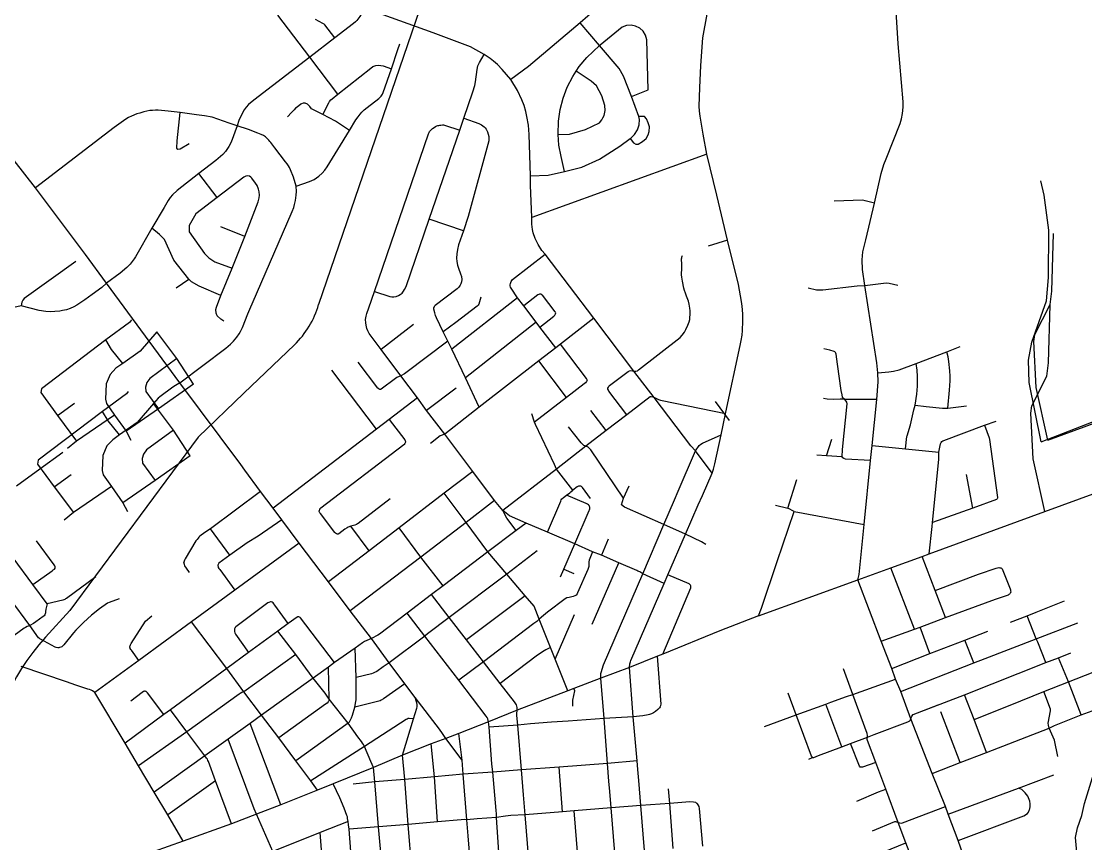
# Model space of a CAD drawing. Extents: x 705356 to 744726, y 4888607 to 4948520.
# Drawn here: x 711875 to 715151, y 4909699 to 4912230 of the extents above; entities that cross this region are included whole.
import ezdxf

# ---------------------------------------------------------------- set-up
doc = ezdxf.new("R2010")
doc.units = 0
for name, color, linetype in [('Archive County', 7, 'Continuous'), ('Arterials', 7, 'Continuous'), ('Closed', 7, 'Continuous'), ('Collectors', 7, 'Continuous'), ('County', 7, 'Continuous'), ('County Data', 7, 'Continuous'), ('data to be retired', 7, 'Continuous'), ('Locals', 7, 'Continuous'), ('Private Road', 7, 'Continuous'), ('Prop Parkway', 7, 'Continuous'), ('ROW wout link', 7, 'Continuous'), ('Township', 7, 'Continuous')]:
    doc.layers.add(name, color=color, linetype=linetype)

msp = doc.modelspace()

# ---------------------------------------------------------------- linework, layer by layer
at = {"layer": 'Archive County'}
msp.add_line((715013.9, 4910935.2), (715404.5, 4911088.3), dxfattribs=at)
for points in [[(715013.9, 4910935.2), (714977.1, 4911117.9), (714975.4, 4911187.1), (714985.7, 4911242.6), (715030.5, 4911369.3), (715036.9, 4911441.7), (715038, 4911586.9), (715023, 4911694.2), (715013.3, 4911739.2)], [(712214, 4911311), (712208, 4911303), (712135, 4911249)], [(712292, 4911274), (712241, 4911215), (712187, 4911177)], [(712353, 4911192), (712292, 4911274)], [(712135, 4911249), (711937, 4911099), (711935, 4911087), (711986, 4911017)], [(712187, 4911177), (712152, 4911220), (712135, 4911249)], [(712353, 4911192), (712270, 4911131), (712261, 4911118), (712257, 4911104), (712258, 4911090), (712297, 4911037)], [(712405, 4911113), (712405, 4911113), (712353, 4911192)], [(712187, 4911177), (712166, 4911162), (712148, 4911143), (712136, 4911114), (712134, 4911067), (712137, 4911054), (712162, 4911018)], [(712405, 4911113), (712297, 4911037)], [(711986, 4911017), (712038, 4911055)], [(712297, 4911037), (712197, 4910968)], [(711986, 4911017), (712045, 4910938)], [(712162, 4911018), (712045, 4910938)], [(712162, 4911018), (712197, 4910968)], [(712197, 4910968), (712212, 4910941)], [(712045, 4910938), (712017, 4910915)]]:
    msp.add_lwpolyline(points, dxfattribs=at)
at = {"layer": 'Arterials'}
for p, q in [((713760.4, 4911153.5), (713636.9, 4911315.7)), ((714001.1, 4910839.3), (713950.2, 4910908)), ((712650.5, 4910731.2), (712611.4, 4910782.8)), ((712676.6, 4910696.1), (712650.5, 4910731.2)), ((712730.3, 4910623.6), (712676.6, 4910696.1)), ((712820.4, 4910505), (712730.3, 4910623.6)), ((712887.4, 4910415.6), (712820.4, 4910505)), ((712952.2, 4910330.4), (712887.4, 4910415.6)), ((713007.4, 4910255.6), (712952.2, 4910330.4)), ((713832.9, 4910276), (713747.2, 4910241.4)), ((713849, 4910282.6), (713832.9, 4910276)), ((713055.2, 4910191.4), (713007.4, 4910255.6)), ((713747.2, 4910241.4), (713658.9, 4910208.3)), ((713658.9, 4910208.3), (713575.9, 4910176.9)), ((713087, 4910148.9), (713055.2, 4910191.4)), ((713575.9, 4910176.9), (713556.6, 4910169.6)), ((712194.1, 4910008.4), (712101.3, 4910163.8)), ((713556.6, 4910169.6), (713401.3, 4910109.7)), ((713401.3, 4910109.7), (713313, 4910073.9)), ((713313, 4910073.9), (713221.1, 4910038.5)), ((712235.5, 4909939.1), (712194.1, 4910008.4)), ((713181.4, 4910023.2), (713136.5, 4910005.9)), ((713221.1, 4910038.5), (713181.4, 4910023.2)), ((713136.5, 4910005.9), (713047.7, 4909971.5)), ((713047.7, 4909971.5), (712959.3, 4909933.9)), ((712283.6, 4909857.2), (712235.5, 4909939.1)), ((712959.3, 4909933.9), (712834.6, 4909883.3)), ((712834.6, 4909883.3), (712786.2, 4909864.2)), ((712325.8, 4909787.9), (712283.6, 4909857.2)), ((712786.2, 4909864.2), (712673.1, 4909818.9)), ((712673.1, 4909818.9), (712598.6, 4909789.7)), ((712372.8, 4909707.3), (712325.8, 4909787.9)), ((712598.6, 4909789.7), (712521.9, 4909760.4)), ((712521.9, 4909760.4), (712372.8, 4909707.3)), ((712372.8, 4909707.3), (712092.4, 4909607.5))]:
    msp.add_line(p, q, dxfattribs=at)
for points in [[(714500.6, 4911670.1), (714521.9, 4911761.6), (714530.1, 4911788.6), (714537.4, 4911806.4), (714580.2, 4911915), (714584.2, 4911929.5), (714586.9, 4911946.4), (714588.9, 4911965.3), (714589, 4911981.7), (714573.9, 4912160.4), (714568, 4912259.9), (714559, 4912322.9), (714535.2, 4912472.2)], [(713985.2, 4911821.1), (713973.4, 4911882.7), (713964.5, 4911937.3), (713962.4, 4911953.2), (713961.8, 4911968.6), (713963.3, 4912024.7), (713966.8, 4912093.2), (713972.6, 4912178.7), (713985.7, 4912251.5), (713995.4, 4912286.5), (714016.7, 4912343.6)], [(713299.9, 4912127.1), (713257.4, 4912151.6), (713142.1, 4912193.7), (712988.4, 4912249.9), (712944.4, 4912270.9), (712935.2, 4912275.6)], [(713382, 4912050.7), (713355.4, 4912081.1), (713340.5, 4912096.4), (713328.7, 4912106.7), (713317.6, 4912115.2), (713299.9, 4912127.1)], [(713442.5, 4911754.1), (713438.5, 4911881.5), (713436, 4911909.6), (713431, 4911936.9), (713427.4, 4911952.5), (713422.2, 4911970.1), (713415.8, 4911987.6), (713401.9, 4912017), (713382, 4912050.7)], [(711918.3, 4911717), (711793.6, 4911876)], [(714049, 4911555.7), (714015.4, 4911694.3), (713985.2, 4911821.1)], [(713445.8, 4911625.7), (713442.4, 4911725.7), (713442.5, 4911754.1)], [(712137.2, 4911424.2), (712071.9, 4911511.7), (711918.3, 4911717)], [(714471.2, 4911417.1), (714464.3, 4911466.1), (714462.9, 4911495.5), (714465.4, 4911520.6), (714474.2, 4911557), (714500.6, 4911670.1)], [(713486.8, 4911512.6), (713477.5, 4911524.7), (713465.6, 4911542.9), (713456.1, 4911561.7), (713450.5, 4911578.4), (713447.9, 4911588.9), (713447.2, 4911597.4), (713446.5, 4911605.8), (713445.8, 4911625.7)], [(714042.1, 4911022.1), (714043.1, 4911026.4), (714087.9, 4911231.7), (714090.7, 4911247.3), (714093.3, 4911264.1), (714094.7, 4911278.6), (714095.8, 4911307.2), (714095.8, 4911329.2), (714093.8, 4911353.2), (714091.9, 4911367.8), (714082.5, 4911420), (714049, 4911555.7)], [(713636.9, 4911315.7), (713486.8, 4911512.6)], [(712137.2, 4911424.2), (712122.1, 4911410.6), (712092.8, 4911388.6), (712070.1, 4911373), (712046, 4911356.4), (712036, 4911350.6), (712025.4, 4911345.9), (712014.3, 4911342.3), (712001.5, 4911339.3), (711993.3, 4911337.9), (711977.8, 4911336.3), (711965.2, 4911335.8), (711949.8, 4911336.4), (711929.3, 4911339.8), (711874.7, 4911354)], [(712363.1, 4911117.6), (712137.2, 4911424.2)], [(714510.9, 4911147.7), (714508.1, 4911178.7), (714471.2, 4911417.1)], [(711874.7, 4911354), (711852.1, 4911349.5), (711842.8, 4911346), (711832.7, 4911341), (711664, 4911218.4)], [(713822.6, 4911072.4), (713760.4, 4911153.5)], [(714508.4, 4911066.2), (714512.1, 4911119.8), (714510.9, 4911147.7)], [(712611.4, 4910782.8), (712562.8, 4910848.4), (712550.1, 4910865.4), (712363.1, 4911117.6)], [(713950.2, 4910908), (713935.6, 4910923.6), (713822.6, 4911072.4)], [(714493.9, 4910924.2), (714508.4, 4911066.2)], [(714029, 4910957.3), (714042.1, 4911022.1)], [(713950.2, 4910908), (713961.6, 4910924.3), (713966.6, 4910928.8), (713972, 4910931.5), (714029, 4910957.3)], [(714001.1, 4910839.3), (714005.3, 4910852), (714009.2, 4910867.7), (714029, 4910957.3)], [(714489.2, 4910877.8), (714493.9, 4910924.2)], [(713852.3, 4910681.3), (713885.1, 4910757.2), (713896.7, 4910784), (713950.2, 4910908)], [(714469.2, 4910681.6), (714489.2, 4910877.8)], [(713919.1, 4910651.6), (713958.3, 4910741.3), (713971.2, 4910770.9), (714001.1, 4910839.3)], [(714669.7, 4910590.7), (715025, 4910721)], [(713787.5, 4910529.2), (713852.3, 4910681.3)], [(714450, 4910511.2), (714453.4, 4910527.6), (714469.2, 4910681.6)], [(713865.3, 4910526.7), (713919.1, 4910651.6)], [(714551.5, 4910547.6), (714647.9, 4910582.3)], [(714647.9, 4910582.3), (714669.7, 4910590.7)], [(714450, 4910511.2), (714551.5, 4910547.6)], [(713658.9, 4910208.3), (713658.3, 4910217.4), (713658.8, 4910222.7), (713659.5, 4910225.7), (713666.7, 4910249.5), (713787.5, 4910529.2)], [(713747.2, 4910241.4), (713748.1, 4910253), (713749.6, 4910258.9), (713751, 4910262.6), (713853.8, 4910500.2)], [(713853.8, 4910500.2), (713865.3, 4910526.7)], [(714144.2, 4910400.6), (714450, 4910511.2)], [(714521.9, 4910321.8), (714450, 4910511.2)], [(714144.2, 4910400.6), (714024.6, 4910353.6), (713849, 4910282.6)], [(714554.1, 4910238.4), (714521.9, 4910321.8)], [(712101.3, 4910163.8), (712093.5, 4910169.1), (712089.5, 4910171.1), (712084.2, 4910173.1), (712079, 4910174.9), (712042.6, 4910187.3), (712013.9, 4910197), (711874.6, 4910244.3)], [(713758.4, 4910089.8), (713747.2, 4910241.4)], [(714566.2, 4910205.7), (714554.1, 4910238.4)], [(713669, 4910084.3), (713658.9, 4910208.3)], [(714581.6, 4910167.6), (714566.2, 4910205.7)], [(713082.4, 4910083.5), (713092.1, 4910115.7), (713093, 4910120.1), (713093.4, 4910124.5), (713093.1, 4910127.7), (713092.5, 4910132.1), (713090.6, 4910138.2), (713087, 4910148.9)], [(714613.4, 4910083.1), (714581.6, 4910167.6)], [(713402.9, 4910064), (713400.2, 4910093.9), (713400.2, 4910098.9), (713401.3, 4910109.7)], [(713047.7, 4909971.5), (713082.4, 4910083.5)], [(713679.2, 4909946), (713669, 4910084.3)], [(713770.6, 4909953.7), (713758.4, 4910089.8)], [(714678.7, 4909915.2), (714613.4, 4910083.1)], [(713414.7, 4909926.2), (713402.9, 4910064)], [(713055.2, 4909896.5), (713047.7, 4909971.5)], [(713690.5, 4909808.9), (713686.3, 4909859.4), (713683.6, 4909891.7), (713679.2, 4909946)], [(713781.7, 4909816.3), (713775.4, 4909893.8), (713772.7, 4909927.4), (713770.6, 4909953.7)], [(713420.8, 4909849.8), (713414.7, 4909926.2)], [(714719.1, 4909813.2), (714678.7, 4909915.2)], [(713065.8, 4909758.4), (713055.2, 4909896.5)], [(713425.6, 4909788.2), (713420.8, 4909849.8)], [(713792.9, 4909677.9), (713781.7, 4909816.3)], [(714727.9, 4909790.1), (714719.1, 4909813.2)], [(713437, 4909649.6), (713425.6, 4909788.2)], [(713702, 4909670.9), (713690.5, 4909808.9)], [(714759.1, 4909709), (714727.9, 4909790.1)], [(713076.4, 4909620.9), (713065.8, 4909758.4)], [(714781.9, 4909641.2), (714759.1, 4909709)]]:
    msp.add_lwpolyline(points, dxfattribs=at)
at = {"layer": 'Closed'}
msp.add_line((714054.8, 4911001.1), (714011.1, 4911059.3), dxfattribs=at)
at = {"layer": 'Collectors'}
for p, q in [((712839.8, 4912179.3), (712763.3, 4912119.8)), ((713636.9, 4911315.7), (713534.4, 4911236.5)), ((713042.6, 4911139.2), (712982.5, 4911219.3)), ((713520.1, 4911225), (713467.9, 4911185.1)), ((713534.4, 4911236.5), (713520.1, 4911225)), ((713093.9, 4911070.6), (713042.6, 4911139.2)), ((713093.9, 4911070.6), (713007.5, 4911004.6)), ((713122.5, 4911032.5), (713093.9, 4911070.6)), ((713178.5, 4910959.5), (713122.5, 4911032.5)), ((713284.6, 4911042.1), (713178.5, 4910959.5)), ((713007.5, 4911004.6), (712967.7, 4910974.7)), ((713738.6, 4911019), (713675.2, 4910970.2)), ((712967.7, 4910974.7), (712650.5, 4910731.2)), ((713264.6, 4910844.7), (713178.5, 4910959.5)), ((713612.9, 4910922.4), (713522.1, 4910852)), ((713331.7, 4910754.8), (713264.6, 4910844.7)), ((713522.1, 4910852), (713357, 4910724.7)), ((713357, 4910724.7), (713331.7, 4910754.8)), ((713398.1, 4910662.3), (713311, 4910596.9)), ((713428.6, 4910685.3), (713398.1, 4910662.3)), ((713494.7, 4910657.3), (713428.6, 4910685.3)), ((713578.8, 4910621.6), (713494.7, 4910657.3)), ((712730.3, 4910623.6), (712532.1, 4910479.5)), ((713311, 4910596.9), (713172.9, 4910492.3)), ((713632.9, 4910597.6), (713578.8, 4910621.6)), ((713660.2, 4910586.5), (713632.9, 4910597.6)), ((713713.8, 4910563.1), (713660.2, 4910586.5)), ((713853.8, 4910500.2), (713787.5, 4910529.2)), ((712532.1, 4910479.5), (712399, 4910381.8)), ((713137.4, 4910465.4), (713062.7, 4910408.8)), ((713172.9, 4910492.3), (713137.4, 4910465.4)), ((712399, 4910381.8), (712236.2, 4910262.5)), ((712902.4, 4910301), (712839.3, 4910256.4)), ((712236.2, 4910262.5), (712101.3, 4910163.8)), ((712819.9, 4910242.2), (712773.5, 4910208.7)), ((712839.3, 4910256.4), (712819.9, 4910242.2)), ((712773.5, 4910208.7), (712614.2, 4910095)), ((712614.2, 4910095), (712579.6, 4910069)), ((712579.6, 4910069), (712511.2, 4910020.2)), ((714845.4, 4909979.6), (715038.8, 4910054.7)), ((712511.2, 4910020.2), (712439.9, 4909969.3)), ((714764.9, 4909948.4), (714845.4, 4909979.6)), ((712439.9, 4909969.3), (712283.6, 4909857.2)), ((714678.7, 4909915.2), (714764.9, 4909948.4))]:
    msp.add_line(p, q, dxfattribs=at)
for points in [[(712935.2, 4912275.6), (712916.3, 4912244.4), (712910.9, 4912236), (712907.8, 4912232.3), (712903.3, 4912228), (712897.5, 4912223.1), (712839.8, 4912179.3)], [(713665.6, 4912287), (713594.8, 4912224.8)], [(713594.8, 4912224.8), (713435.5, 4912090.7), (713382, 4912050.7)], [(712763.3, 4912119.8), (712590.1, 4911986.9), (712574.5, 4911973.4), (712566.9, 4911965.5), (712560.6, 4911957.5), (712556.3, 4911949.8), (712544.7, 4911924.3), (712539.3, 4911908.2)], [(713237.2, 4911931.9), (713264.6, 4912012.9), (713270.8, 4912032), (713273.1, 4912043.7), (713277.9, 4912081.7), (713280.4, 4912092.6), (713285, 4912102.7), (713299.9, 4912127.1)], [(712364.2, 4911949.1), (712327.2, 4911953.5), (712296.3, 4911956.3), (712288, 4911956.2), (712278.8, 4911955.6), (712270, 4911954.8), (712251.5, 4911950.6), (712239.5, 4911947.5), (712230.7, 4911944.6), (712213.7, 4911938.1), (712204.5, 4911933.2), (712196.9, 4911928.9), (712189, 4911923.9), (712181.7, 4911918.6), (712161, 4911902.7), (711918.3, 4911717)], [(712539.3, 4911908.2), (712514.8, 4911915.9), (712462.6, 4911934.2), (712439, 4911938.8), (712413.6, 4911942.1), (712364.2, 4911949.1)], [(712539.3, 4911908.2), (712520.3, 4911857.6), (712513.8, 4911844.7), (712502.8, 4911828.9), (712495.2, 4911820.1), (712474, 4911801.5), (712421.2, 4911761.2)], [(712721.3, 4911722.4), (712712.4, 4911749.7), (712703.2, 4911773.1), (712700.1, 4911779.4), (712696.8, 4911785.1), (712692.6, 4911790.8), (712688.2, 4911796.9), (712655, 4911840.2), (712646.2, 4911852.8), (712643.3, 4911856.9), (712640.1, 4911860.2), (712636.5, 4911864.4), (712632, 4911868.9), (712626.3, 4911874), (712620.1, 4911878), (712613.4, 4911881.6), (712602.7, 4911885.9), (712573.7, 4911896.6), (712539.3, 4911908.2)], [(712962, 4911397.9), (713128.1, 4911883.8), (713129.8, 4911887.2), (713131.7, 4911890.3), (713133.7, 4911892.8), (713136.6, 4911896.1), (713140.3, 4911899.6), (713145.6, 4911903.2), (713149.2, 4911905.5), (713153.3, 4911907.7), (713157, 4911908.9), (713159.5, 4911909.3), (713163.2, 4911910), (713166.6, 4911910.4), (713171.3, 4911910.8), (713174.3, 4911910.6), (713177.3, 4911910), (713224.1, 4911894.8)], [(713224.1, 4911894.8), (713237.2, 4911931.9)], [(712421.2, 4911761.2), (712354.4, 4911709.1), (712340.2, 4911695.3), (712333.3, 4911687.1), (712326.9, 4911678.1), (712314.5, 4911656.5), (712276.4, 4911593.5)], [(712363.1, 4911117.6), (712503.9, 4911223.6), (712518.5, 4911235.8), (712528.3, 4911245.6), (712537.9, 4911257.3), (712545, 4911267.6), (712549.5, 4911275.3), (712555.3, 4911287.8), (712572, 4911329), (712581.1, 4911351.5), (712585, 4911360.2), (712708.6, 4911644.4), (712713.1, 4911657.1), (712715.6, 4911665.9), (712718.7, 4911678.6), (712720.4, 4911695), (712721.6, 4911706.1), (712721.3, 4911722.4)], [(712276.4, 4911593.5), (712225.9, 4911505), (712221.6, 4911498.3), (712216.4, 4911490.8), (712209.6, 4911481.9), (712199.3, 4911471.6), (712179.3, 4911454.7), (712137.2, 4911424.2)], [(712982.5, 4911219.3), (712951.2, 4911261.2), (712945.9, 4911269), (712941.8, 4911276.9), (712938.8, 4911284.5), (712936.1, 4911294.3), (712935.2, 4911301.4), (712934.7, 4911311.7), (712936.1, 4911321.9), (712938.3, 4911331), (712944.5, 4911348.3), (712962, 4911397.9)], [(713467.9, 4911185.1), (713284.6, 4911042.1)], [(713822.6, 4911072.4), (713819.8, 4911073.5), (713813.2, 4911074.6), (713810.3, 4911073.7), (713738.6, 4911019)], [(713675.2, 4910970.2), (713612.9, 4910922.4)], [(713428.6, 4910685.3), (713377.9, 4910707.7), (713357, 4910724.7)], [(713787.5, 4910529.2), (713778.4, 4910535.1), (713772.9, 4910538), (713769.1, 4910539.7), (713713.8, 4910563.1)], [(713062.7, 4910408.8), (712977.2, 4910344.1), (712972.4, 4910340.7), (712952.2, 4910330.4)], [(712952.2, 4910330.4), (712931.1, 4910321.2), (712924.7, 4910317.1), (712902.4, 4910301)], [(715137.7, 4910095.3), (715171.5, 4910108.2), (715195, 4910114), (715208.8, 4910115.7), (715217.3, 4910114.2)], [(715038.8, 4910054.7), (715055.3, 4910062.3), (715137.7, 4910095.3)], [(712598.6, 4909789.7), (712591.1, 4909805.9), (712511.2, 4910020.2)], [(712648.9, 4909675.2), (712598.6, 4909789.7)]]:
    msp.add_lwpolyline(points, dxfattribs=at)
at = {"layer": 'County'}
msp.add_lwpolyline([(715025, 4910721), (715399, 4910858)], dxfattribs=at)
at = {"layer": 'County Data'}
for points in [[(715035, 4910941), (714999, 4911103), (714992, 4911244), (714995, 4911266), (715042, 4911358), (715047, 4911399), (715052, 4911577)], [(712214, 4911311), (712208, 4911303), (712135, 4911249)], [(712292, 4911274), (712241, 4911215), (712187, 4911177)], [(712353, 4911192), (712292, 4911274)], [(712135, 4911249), (711937, 4911099), (711935, 4911087), (711986, 4911017)], [(712187, 4911177), (712152, 4911220), (712135, 4911249)], [(712353, 4911192), (712270, 4911131), (712261, 4911118), (712257, 4911104), (712258, 4911090), (712297, 4911037)], [(712405, 4911113), (712405, 4911113), (712353, 4911192)], [(712187, 4911177), (712166, 4911162), (712148, 4911143), (712136, 4911114), (712134, 4911067), (712137, 4911054), (712162, 4911018)], [(712405, 4911113), (712297, 4911037)], [(711986, 4911017), (712038, 4911055)], [(715035, 4910941), (715409, 4911078)], [(712297, 4911037), (712197, 4910968)], [(711986, 4911017), (712045, 4910938)], [(712162, 4911018), (712045, 4910938)], [(712162, 4911018), (712197, 4910968)], [(712197, 4910968), (712212, 4910941)], [(712045, 4910938), (712017, 4910915)]]:
    msp.add_lwpolyline(points, dxfattribs=at)
at = {"layer": 'data to be retired'}
for points in [[(712002.6, 4910903.1), (711931.9, 4910851.4)], [(711931.9, 4910851.4), (711860.1, 4910798.8)]]:
    msp.add_lwpolyline(points, dxfattribs=at)
at = {"layer": 'Locals'}
for p, q in [((712763.3, 4912119.8), (712664.5, 4912248.1)), ((713654.7, 4912154.7), (713594.8, 4912224.8)), ((712849.3, 4912005.5), (712763.3, 4912119.8)), ((713775.7, 4911936.6), (713752.8, 4911998.4)), ((713130.4, 4911620.8), (713224.1, 4911894.8)), ((713985.2, 4911821.1), (713445.8, 4911625.7)), ((712477.6, 4911687.1), (712421.2, 4911761.2)), ((713235.4, 4911584.5), (713130.4, 4911620.8)), ((714049, 4911555.7), (713988.6, 4911537.4)), ((712351.4, 4911409.9), (712390.5, 4911436.3)), ((713402, 4911379.2), (713199.5, 4911221.1)), ((713421.9, 4911354.6), (713402, 4911379.2)), ((713459.3, 4911303.9), (713421.9, 4911354.6)), ((713081.9, 4911296.3), (712982.5, 4911219.3)), ((713470.8, 4911288.9), (713459.3, 4911303.9)), ((713520.1, 4911225), (713470.8, 4911288.9)), ((712967.7, 4910974.7), (712830.7, 4911156.5)), ((713553, 4911072.2), (713454.6, 4910995.8)), ((714508.4, 4911066.2), (714409.7, 4911065.8)), ((713454.6, 4910995.8), (713446.2, 4911021.3)), ((714353.3, 4910892.7), (714323.9, 4910894.8)), ((714401.1, 4910889.3), (714353.3, 4910892.7)), ((713264.6, 4910844.7), (713176.4, 4910777.2)), ((712611.4, 4910782.8), (712456.9, 4910668.3)), ((713176.4, 4910777.2), (713037.7, 4910670.7)), ((713331.7, 4910754.8), (713243.6, 4910687)), ((714196.8, 4910740.6), (714234.3, 4910731.3)), ((714803.7, 4910731.7), (714679.9, 4910687)), ((712516.3, 4910587.1), (712456.9, 4910668.3)), ((713037.7, 4910670.7), (712945.9, 4910600.6)), ((713105, 4910581.2), (713037.7, 4910670.7)), ((713243.6, 4910687), (713105, 4910581.2)), ((713919.1, 4910651.6), (713852.3, 4910681.3)), ((713681.3, 4910635.6), (713660.2, 4910586.5)), ((712945.9, 4910600.6), (712820.4, 4910505)), ((713463, 4910600.4), (713369.1, 4910528.5)), ((713105, 4910581.2), (712887.4, 4910415.6)), ((713172.9, 4910492.3), (713105, 4910581.2)), ((714624.5, 4910359.3), (714551.5, 4910547.6)), ((713369.1, 4910528.5), (713191.6, 4910395.3)), ((711954.1, 4910437.4), (711910.4, 4910496.7)), ((713191.6, 4910395.3), (713137.4, 4910465.4)), ((714719.5, 4910394.7), (714688.2, 4910478.2)), ((713425.6, 4910462.1), (713245.1, 4910326)), ((713117, 4910337.8), (713062.7, 4910408.8)), ((714999.1, 4910329.8), (714970.5, 4910400.2)), ((712507.4, 4910237.7), (712399, 4910381.8)), ((712695.9, 4910376.2), (712664.3, 4910353.2)), ((713245.1, 4910326), (713191.6, 4910395.3)), ((712664.3, 4910353.2), (712574.5, 4910287.6)), ((713117, 4910337.8), (713007.4, 4910255.6)), ((713221.4, 4910201.9), (713117, 4910337.8)), ((714671.6, 4910284), (714641.5, 4910365.7)), ((713297, 4910258.9), (713245.1, 4910326)), ((714806.4, 4910255.6), (714778.9, 4910325.5)), ((712574.5, 4910287.6), (712507.4, 4910237.7)), ((712719.3, 4910281), (712559.8, 4910166.8)), ((715097.9, 4910196.7), (715067.9, 4910270.8)), ((712507.4, 4910237.7), (712333.7, 4910110.6)), ((712559.8, 4910166.8), (712507.4, 4910237.7)), ((712822.8, 4910144), (712819.9, 4910242.2)), ((713297, 4910258.9), (713221.4, 4910201.9)), ((713348.5, 4910192.3), (713297, 4910258.9)), ((714434.7, 4910157.8), (714405.4, 4910236.6)), ((714434.7, 4910157.8), (714566.2, 4910205.7)), ((715097.9, 4910196.7), (715174, 4910226.4)), ((715137.7, 4910095.3), (715097.9, 4910196.7)), ((712614.2, 4910095), (712559.8, 4910166.8)), ((714260.4, 4910095.3), (714234.8, 4910162.2)), ((714807.7, 4910081.3), (714778.2, 4910157.2)), ((712333.7, 4910110.6), (712313.5, 4910096.6)), ((712384.2, 4910043.5), (712333.7, 4910110.6)), ((714260.4, 4910095.3), (714351.6, 4910128.4)), ((714400.7, 4909997), (714351.6, 4910128.4)), ((714764.9, 4909948.4), (714705.4, 4910105.1)), ((712313.5, 4910096.6), (712194.1, 4910008.4)), ((712667.1, 4910024.3), (712614.2, 4910095)), ((713758.4, 4910089.8), (713669, 4910084.3)), ((714162.8, 4910059.6), (714260.4, 4910095.3)), ((714845.4, 4909979.6), (714807.7, 4910081.3)), ((712384.2, 4910043.5), (712235.5, 4909939.1)), ((712439.9, 4909969.3), (712384.2, 4910043.5)), ((712673.1, 4909818.9), (712579.6, 4910069)), ((712880.4, 4910069.5), (712719.4, 4909954)), ((713402.9, 4910064), (713314.4, 4910057.6)), ((712719.4, 4909954), (712667.1, 4910024.3)), ((713231.5, 4909955.7), (713181.4, 4910023.2)), ((712930.9, 4909998.5), (712765.9, 4909892.5)), ((713146.2, 4909905), (713136.5, 4910005.9)), ((712765.9, 4909892.5), (712719.4, 4909954)), ((713679.2, 4909946), (713530, 4909934.3)), ((713770.6, 4909953.7), (713679.2, 4909946)), ((714311, 4909964.5), (714297.5, 4909958.6)), ((714535.6, 4909867), (714504.9, 4909948.8)), ((713234.9, 4909912.6), (713146.2, 4909905)), ((713326.3, 4909919.6), (713234.9, 4909912.6)), ((713414.7, 4909926.2), (713326.3, 4909919.6)), ((713530, 4909934.3), (713414.7, 4909926.2)), ((713540.9, 4909796.8), (713530, 4909934.3)), ((712472.3, 4909892.7), (712325.8, 4909787.9)), ((712521.9, 4909760.4), (712472.3, 4909892.7)), ((712786.2, 4909864.2), (712765.9, 4909892.5)), ((712962.7, 4909889), (712895.9, 4909882.1)), ((713055.2, 4909896.5), (712962.7, 4909889)), ((713146.2, 4909905), (713055.2, 4909896.5)), ((713156, 4909766.4), (713146.2, 4909905)), ((713870.8, 4909823.1), (713867.2, 4909868.2)), ((714574.3, 4909764.3), (714535.6, 4909867)), ((713781.7, 4909816.3), (713690.5, 4909808.9)), ((713870.8, 4909823.1), (713781.7, 4909816.3)), ((713881.7, 4909684.4), (713870.8, 4909823.1)), ((713540.9, 4909796.8), (713425.6, 4909788.2)), ((713576.7, 4909799.8), (713540.9, 4909796.8)), ((713690.5, 4909808.9), (713576.7, 4909799.8)), ((713587.4, 4909661.8), (713576.7, 4909799.8)), ((712880.5, 4909767.6), (712794.7, 4909733)), ((712973.9, 4909751.2), (712883.7, 4909744.2)), ((713065.8, 4909758.4), (712973.9, 4909751.2)), ((713156, 4909766.4), (713065.8, 4909758.4)), ((714597.8, 4909701.5), (714574.3, 4909764.3)), ((712794.7, 4909733), (712648.9, 4909675.2))]:
    msp.add_line(p, q, dxfattribs=at)
for points in [[(712839.8, 4912179.3), (712809.2, 4912218.4), (712806.8, 4912220.8), (712803.2, 4912223.4), (712779.8, 4912234.9)], [(713752.8, 4911998.4), (713804.7, 4912018.6), (713800.6, 4912172.2), (713796.6, 4912186.8), (713789.1, 4912199.1), (713778.5, 4912208.8), (713765.6, 4912215.2), (713751.5, 4912217.8), (713737.2, 4912216.5), (713723.8, 4912211.3), (713656.5, 4912156), (713654.7, 4912154.7)], [(713013.9, 4912083.7), (713034.2, 4912142.8), (713040.1, 4912159.9)], [(713583, 4912076.7), (713592.1, 4912090.5), (713615.4, 4912118.6), (713654.7, 4912154.7)], [(713752.8, 4911998.4), (713728.2, 4912060.6), (713714.7, 4912084.4), (713654.7, 4912154.7)], [(712849.3, 4912005.5), (712950.7, 4912085.8), (712957.3, 4912090.1), (712966, 4912093.3), (712974.1, 4912094.4), (712981.8, 4912093.9), (712988.2, 4912092.3), (713013.9, 4912083.7)], [(712885, 4911893.6), (712904.9, 4911926), (712911.7, 4911936.1), (712917.6, 4911943.6), (712923, 4911949.6), (712930.5, 4911957), (712939.4, 4911964.5), (712975.4, 4911992), (712982.5, 4911999), (712986.5, 4912005.2), (712988.9, 4912010.8), (713013.9, 4912083.7)], [(713527.1, 4911880.9), (713528, 4911921.9), (713533.3, 4911958), (713542.4, 4911993.4), (713555.4, 4912027.5), (713572, 4912060), (713583, 4912076.7)], [(713665.2, 4911932.7), (713669, 4911940.1), (713672.1, 4911955.2), (713671.3, 4911970.6), (713661.8, 4912000.5), (713645.6, 4912031.4), (713628.6, 4912045.7), (713583, 4912076.7)], [(712802.5, 4911942.7), (712821, 4911978.5), (712823.3, 4911982.4), (712827.4, 4911987.6), (712831.7, 4911991.5), (712849.3, 4912005.5)], [(712802.5, 4911942.7), (712774.3, 4911957.2), (712768.4, 4911960.7), (712762.6, 4911967), (712759.6, 4911970.9), (712755.2, 4911975), (712749, 4911977.5), (712742.5, 4911977.6), (712737.5, 4911975.9), (712734.9, 4911974.2), (712724.1, 4911965.9), (712719.1, 4911961.9), (712714.2, 4911957.2), (712711.2, 4911954), (712706.3, 4911949), (712693.6, 4911936.1)], [(712391.6, 4911852.3), (712364, 4911836.2), (712356.7, 4911835.1), (712353, 4911839.4), (712354.8, 4911861.5), (712364.2, 4911949.1)], [(712885, 4911893.6), (712841.4, 4911922.5), (712802.5, 4911942.7)], [(713237.2, 4911931.9), (713283.5, 4911915.1), (713287.3, 4911913.6), (713291.4, 4911911.4), (713295.8, 4911908.2), (713299.6, 4911905), (713302.5, 4911901.7), (713305.6, 4911897.4), (713308.2, 4911893.3), (713309.7, 4911889.3), (713312.3, 4911882.4), (713313.6, 4911875.5), (713314.1, 4911869), (713313.7, 4911861.6), (713250.6, 4911629.5), (713235.4, 4911584.5)], [(713527.1, 4911880.9), (713562.2, 4911882.2), (713611.2, 4911896.3), (713654.9, 4911917.7), (713662, 4911926.4), (713665.2, 4911932.7)], [(713749.1, 4911868.8), (713751, 4911870.2), (713762.7, 4911881.8), (713771.3, 4911895.8), (713776.3, 4911911.4), (713777.3, 4911927.8), (713775.7, 4911936.6)], [(713749.1, 4911868.8), (713759.6, 4911855.8), (713766.1, 4911852.1), (713773.4, 4911851.7), (713786.8, 4911859.4), (713797.9, 4911869), (713804.4, 4911880.6), (713807.8, 4911890.7), (713808, 4911904.8), (713804.7, 4911916.9), (713799, 4911929.6), (713792.7, 4911936.6), (713775.7, 4911936.6)], [(712721.3, 4911722.4), (712762.2, 4911737.2), (712775.7, 4911743.2), (712790.6, 4911753), (712800.8, 4911762.8), (712809.2, 4911771.6), (712816.7, 4911781.9), (712849.3, 4911835.4), (712885, 4911893.6)], [(713546.9, 4911767.2), (713536.2, 4911813.2), (713529.5, 4911849), (713527.1, 4911880.9)], [(713546.9, 4911767.2), (713600.2, 4911781.2), (713654.1, 4911805.4), (713717, 4911845), (713749.1, 4911868.8)], [(712562.4, 4911567), (712603.7, 4911674.2), (712607.2, 4911686.5), (712607.6, 4911695), (712606.9, 4911705.3), (712605.3, 4911713.4), (712600.7, 4911724.4), (712595.9, 4911731.5), (712584.4, 4911746.9), (712581.7, 4911749.9), (712576.9, 4911752.8), (712571.8, 4911753.8), (712565.8, 4911753.5), (712559.5, 4911750.3), (712477.6, 4911687.1)], [(713442.5, 4911754.1), (713496.4, 4911756.6), (713546.9, 4911767.2)], [(712477.6, 4911687.1), (712412, 4911636.9), (712391.1, 4911600.9), (712391.2, 4911581.6), (712438.9, 4911514.8), (712451.9, 4911501.5), (712470.6, 4911489.7), (712524.1, 4911469.8)], [(714500.6, 4911670.1), (714471.9, 4911677.7), (714464.9, 4911679), (714377, 4911676)], [(712962, 4911397.9), (713009.4, 4911382.4), (713015.4, 4911381.5), (713021.7, 4911381.6), (713028.6, 4911383), (713035.4, 4911385.6), (713041.3, 4911388.9), (713047, 4911393.5), (713051.5, 4911398.9), (713054.7, 4911404.1), (713059, 4911413.7), (713130.4, 4911620.8)], [(712390.5, 4911436.3), (712344.6, 4911495), (712315.1, 4911557.8), (712300.6, 4911573.7), (712276.4, 4911593.5)], [(712562.4, 4911567), (712488.4, 4911597.5)], [(713235.4, 4911584.5), (713220.8, 4911541.6), (713217.2, 4911527.5), (713215.2, 4911514.6), (713214.7, 4911501), (713215.4, 4911490.5), (713217.6, 4911478.8), (713220.2, 4911469.7), (713227.1, 4911452.5), (713229.4, 4911444.2), (713230.3, 4911435), (713229.4, 4911427.6), (713227.9, 4911422.2), (713225.8, 4911417.7), (713221.6, 4911412), (713216.3, 4911406.8), (713148.7, 4911355.2), (713147.5, 4911354), (713146.1, 4911352.1), (713145.5, 4911350.5)], [(712524.1, 4911469.8), (712562.4, 4911567)], [(712042.1, 4911490.3), (711883.9, 4911376.6), (711879, 4911372), (711876.3, 4911365.8), (711874.7, 4911354)], [(713379.7, 4911418.7), (713380.4, 4911422.7), (713381.3, 4911426.3), (713382.6, 4911429.2), (713384.4, 4911432.3), (713386.8, 4911434.8), (713486.8, 4911512.6)], [(713760.4, 4911153.5), (713766.6, 4911153.2), (713771.1, 4911154.4), (713774.8, 4911157), (713902.5, 4911256.9), (713909, 4911264), (713915.7, 4911272.9), (713920.3, 4911281), (713926.6, 4911294.3), (713930.9, 4911305), (713932.2, 4911311.8), (713932.5, 4911318.2), (713933.3, 4911327.1), (713933.6, 4911338.5), (713932.9, 4911346.6), (713931.8, 4911353.6), (713930.9, 4911359.5), (713928.7, 4911368.5), (713922.7, 4911383.8), (713918.9, 4911393.1), (713916, 4911401.4), (713914.3, 4911408.7), (713909.7, 4911430.2), (713908.6, 4911436.6), (713907.7, 4911442.3), (713907.3, 4911449.9), (713907.3, 4911457.2), (713907.7, 4911464), (713908.4, 4911474), (713908.3, 4911481.8), (713907.4, 4911498.6), (713907.7, 4911501.4), (713908.1, 4911504.1), (713909.2, 4911507.1), (713910.3, 4911508.9)], [(712489.4, 4911385.5), (712524.1, 4911469.8)], [(712489.4, 4911385.5), (712421.7, 4911415), (712399.1, 4911427.9), (712390.5, 4911436.3)], [(713402, 4911379.2), (713382.2, 4911408.2), (713381, 4911411.7), (713380, 4911415.2), (713379.7, 4911418.7)], [(714297.1, 4911409.9), (714322.9, 4911403), (714342.4, 4911403.5), (714448.2, 4911415.5), (714471.2, 4911417.1)], [(714471.2, 4911417.1), (714537.4, 4911424.6), (714546.3, 4911424.1), (714573.2, 4911418.1)], [(712498.2, 4911306.9), (712489, 4911312.7), (712478.1, 4911323.5), (712474.7, 4911331.7), (712474, 4911343.1), (712475.6, 4911350.3), (712489.4, 4911385.5)], [(713518, 4911327.1), (713518.4, 4911327.7), (713519.3, 4911329.9), (713519.6, 4911332.3), (713519, 4911334.5), (713518.2, 4911335.7), (713478.8, 4911386.5), (713477.1, 4911388.3), (713475.1, 4911389.6), (713473.5, 4911390.1), (713472, 4911390.2), (713469.7, 4911390), (713467.3, 4911389.3), (713464.6, 4911387.7), (713421.9, 4911354.6)], [(713173, 4911274.3), (713153.1, 4911317.3), (713150.1, 4911324.7), (713147.5, 4911332.6), (713144.9, 4911344.3), (713144.5, 4911346.4), (713145, 4911349.3), (713145.5, 4911350.5)], [(713289.5, 4911381), (713283.4, 4911359.4), (713281.5, 4911355.8), (713278.2, 4911352.7), (713212.2, 4911303.2), (713173, 4911274.3)], [(713470.8, 4911288.9), (713514.1, 4911322.8), (713516.7, 4911325.1), (713518, 4911327.1)], [(713459.3, 4911303.9), (713241.9, 4911132.6)], [(713188.1, 4911244.9), (713173, 4911274.3)], [(713188.1, 4911244.9), (713058.6, 4911147.5), (713054.5, 4911144.8), (713042.6, 4911139.2)], [(713199.5, 4911221.1), (713188.1, 4911244.9)], [(713241.9, 4911132.6), (713199.5, 4911221.1)], [(713616.2, 4911125.1), (713616.4, 4911126.1), (713615.8, 4911128.5), (713614.4, 4911131), (713534.4, 4911236.5)], [(714409.7, 4911065.8), (714405.6, 4911069.1), (714402.8, 4911073.2), (714401.4, 4911080.1), (714398.7, 4911093.5), (714386.7, 4911174.3), (714382.7, 4911205.8), (714382.2, 4911208.2), (714381.2, 4911210.1), (714380, 4911211.2), (714378.7, 4911212.4), (714376.8, 4911213.5), (714363.1, 4911218.1), (714345.4, 4911221.4)], [(714724, 4911212.5), (714764.8, 4911228.6)], [(714629.4, 4911176.4), (714724, 4911212.5)], [(714726.9, 4911039.7), (714732, 4911095), (714734.2, 4911123.5), (714734.1, 4911137.9), (714732.9, 4911153.9), (714729.5, 4911183.1), (714727.6, 4911196.8), (714724, 4911212.5)], [(713042.6, 4911139.2), (713030.8, 4911133.9), (713026.4, 4911130.9), (712982.5, 4911097.6), (712980.5, 4911096.7), (712978.6, 4911097), (712976.5, 4911097.8), (712974.8, 4911098.9), (712972.4, 4911100.9), (712911.4, 4911180.6)], [(713553, 4911072.2), (713467.9, 4911185.1)], [(713680.6, 4911100.7), (713681.9, 4911104.1), (713683.4, 4911106.8), (713685.2, 4911108.5), (713742.4, 4911152.5), (713746.6, 4911154.4), (713751.1, 4911154.9), (713760.4, 4911153.5)], [(714510.9, 4911147.7), (714544.8, 4911151.3), (714559.3, 4911153.3), (714576.6, 4911156.8), (714629.4, 4911176.4)], [(714626.3, 4911048.1), (714631.8, 4911081.9), (714633, 4911107.1), (714633.6, 4911136.7), (714632.2, 4911156.4), (714629.4, 4911176.4)], [(713284.6, 4911042.1), (713241.9, 4911132.6)], [(713616.2, 4911125.1), (713615.8, 4911123.7), (713614.2, 4911121.2), (713611.1, 4911117.4), (713607.5, 4911113.8), (713553, 4911072.2)], [(712363.1, 4911117.6), (712341.5, 4911104), (712301.2, 4911074.1), (712295.7, 4911069.5), (712282, 4911054)], [(713213.8, 4911101.1), (713122.5, 4911032.5)], [(713738.6, 4911019), (713683.7, 4911091.2), (713681.8, 4911094.3), (713680.5, 4911097.8), (713680.6, 4911100.7)], [(714042.1, 4911022.1), (713847, 4911062.1), (713843.5, 4911062.5), (713837.5, 4911064.6), (713822.6, 4911072.4)], [(714409.7, 4911065.8), (714404.3, 4911066.6), (714395.8, 4911066.6), (714374.9, 4911065.9), (714355.6, 4911066.5), (714344.3, 4911069.2)], [(714401.1, 4910889.3), (714402.9, 4910911.7), (714417, 4911052.6), (714416.2, 4911057.2), (714414.3, 4911060.8), (714409.7, 4911065.8)], [(713675.2, 4910970.2), (713627.8, 4911032.1)], [(714596.7, 4910913.9), (714600.5, 4910952.3), (714601.1, 4910954.5), (714611.8, 4910988), (714622.3, 4911034.6), (714626.3, 4911048.1)], [(714626.3, 4911048.1), (714659.7, 4911043.9), (714710.7, 4911039.3), (714726.9, 4911039.7)], [(714726.9, 4911039.7), (714783.9, 4911046)], [(713007.5, 4911004.6), (713054.8, 4910941.3), (713056.4, 4910938.9), (713056.9, 4910936.6), (713057.2, 4910934.6), (713056.8, 4910932.6), (713055.7, 4910930.5), (713053.6, 4910927.9), (713051.9, 4910926.4), (712796.4, 4910731.3), (712794.1, 4910729.2), (712792.4, 4910726.4), (712791.8, 4910724.2), (712791.8, 4910723.5)], [(713522.1, 4910852), (713516.3, 4910865.9), (713457.4, 4910988.9), (713454.6, 4910995.8)], [(714839.7, 4910986.5), (714875.1, 4910999.5)], [(713178.5, 4910959.5), (713164.5, 4910953.8), (713134.4, 4910930.3)], [(713612.9, 4910922.4), (713606.4, 4910924.8), (713602, 4910928.2), (713597.9, 4910932.8), (713559.4, 4910982)], [(714699.5, 4910904), (714704.4, 4910929.7), (714705.9, 4910933.4), (714708.1, 4910936.5), (714710.9, 4910938.5), (714714.7, 4910940.2), (714839.7, 4910986.5)], [(714839.7, 4910986.5), (714853.6, 4910948.3), (714855.4, 4910942.4), (714879.9, 4910764.7), (714880, 4910763.5), (714879.7, 4910762.4), (714878.9, 4910760.5), (714877.8, 4910759), (714877.1, 4910758.2), (714876.1, 4910757.7), (714803.7, 4910731.7)], [(714353.3, 4910892.7), (714369.2, 4910944.2)], [(714493.9, 4910924.2), (714596.7, 4910913.9)], [(713728.1, 4910761.9), (713627.6, 4910910.9), (713624.1, 4910915.1), (713619.2, 4910919), (713612.9, 4910922.4)], [(714596.7, 4910913.9), (714699.5, 4910904)], [(714679.9, 4910687), (714699.1, 4910881.1), (714699.5, 4910904)], [(714489.2, 4910877.8), (714411.9, 4910882), (714406.3, 4910884.2), (714403.4, 4910886.3), (714401.1, 4910889.3)], [(713572.2, 4910787.4), (713522.1, 4910852)], [(714803.7, 4910731.7), (714784.7, 4910834.7)], [(713626.5, 4910761.1), (713602.6, 4910794.7), (713600.7, 4910796.5), (713598.7, 4910797.7), (713596.6, 4910798.8), (713593.7, 4910799.5), (713592, 4910799.6), (713590, 4910799.6), (713587.6, 4910798.6), (713585.8, 4910797.6), (713572.2, 4910787.4)], [(713728.1, 4910761.9), (713746.1, 4910799.8)], [(714234.3, 4910731.3), (714261.5, 4910819.4)], [(713010.3, 4910759.9), (712911.9, 4910684.1), (712909.5, 4910682.8), (712906.5, 4910681.5), (712901.1, 4910679.4), (712888.6, 4910675.7)], [(713243.6, 4910687), (713176.4, 4910777.2)], [(713494.7, 4910657.3), (713535.1, 4910753.4), (713536.9, 4910757), (713539, 4910760), (713541.5, 4910762.5), (713544, 4910764.5), (713553.3, 4910771.4)], [(713553.3, 4910771.4), (713562.8, 4910778.3), (713566.5, 4910781.5), (713572.2, 4910787.4)], [(713578.8, 4910621.6), (713623.2, 4910724.3), (713623.9, 4910726.8), (713624.5, 4910729.8), (713624.8, 4910732.4), (713624.7, 4910734.6), (713624.2, 4910736.6), (713622.6, 4910739.6), (713620.5, 4910741.4), (713617.5, 4910743.6), (713613, 4910746), (713553.3, 4910771.4)], [(713852.3, 4910681.3), (713731.2, 4910734.6), (713722.5, 4910741.8), (713728.1, 4910761.9)], [(714253.8, 4910721.4), (714234.3, 4910731.3)], [(712676.6, 4910696.1), (712604.1, 4910645.1), (712569.9, 4910624.9), (712516.3, 4910587.1)], [(712888.6, 4910675.7), (712880.9, 4910673), (712877.5, 4910671.3), (712870.9, 4910666.6), (712852, 4910652.5), (712850, 4910651.8), (712847.6, 4910651.7), (712844.9, 4910652.7), (712841.5, 4910654.6), (712839.4, 4910657), (712795.5, 4910714.9), (712793.9, 4910716.7), (712792.3, 4910719.6), (712791.7, 4910721.5), (712791.8, 4910723.5)], [(713398.1, 4910662.3), (713369.7, 4910701.2), (713357, 4910724.7)], [(714144.2, 4910400.6), (714153.2, 4910424.2), (714201, 4910567.4), (714253.8, 4910721.4)], [(714253.8, 4910721.4), (714469.2, 4910681.6)], [(712456.9, 4910668.3), (712439.4, 4910656.5), (712424.4, 4910645.1), (712421.6, 4910642.2), (712419.2, 4910639.5), (712415.6, 4910635.3), (712412.2, 4910630.6), (712379, 4910575.8), (712377.3, 4910571.7), (712376.1, 4910568.8), (712375.3, 4910564.9), (712375.4, 4910564.2)], [(712945.9, 4910600.6), (712888.6, 4910675.7)], [(713311, 4910596.9), (713243.6, 4910687)], [(714669.7, 4910590.7), (714678.7, 4910674.7), (714679.9, 4910687)], [(711910.4, 4910496.7), (711969.7, 4910539), (711973.2, 4910541.5), (711976.4, 4910544.2), (711978.5, 4910546.6), (711979.1, 4910549), (711979.2, 4910551.2), (711978.2, 4910554.5), (711976.3, 4910557.6), (711921.9, 4910631.4)], [(713981.7, 4910619.5), (713968, 4910628), (713919.1, 4910651.6)], [(713369.1, 4910528.5), (713311, 4910596.9)], [(713632.9, 4910597.6), (713622.9, 4910571.9), (713622.5, 4910569.5), (713621.9, 4910567.1), (713621.5, 4910555.4), (713621.2, 4910552.5), (713620.4, 4910549.1), (713618.2, 4910542.9), (713587.3, 4910471.2), (713585.4, 4910467.6), (713582.4, 4910464.3), (713578.6, 4910461.8), (713573.2, 4910459.8), (713561.1, 4910456.9), (713554.3, 4910455.1), (713548.6, 4910452.3), (713494.1, 4910411), (713481.8, 4910401.7), (713468.9, 4910390.4)], [(713534.8, 4910520.1), (713578.8, 4910621.6)], [(711910.4, 4910496.7), (711850.1, 4910578.8)], [(712392.4, 4910533.9), (712383.2, 4910547), (712378.3, 4910554.1), (712376.6, 4910558.5), (712375.9, 4910561.3), (712375.4, 4910564.2)], [(712516.3, 4910587.1), (712483.2, 4910562.1), (712481.6, 4910560.3), (712480.7, 4910558), (712480.1, 4910556.2), (712479.8, 4910554.5)], [(713632.3, 4910374.4), (713713.8, 4910563.1)], [(714688.2, 4910478.2), (714647.9, 4910582.3)], [(712479.8, 4910554.5), (712480.3, 4910551.5), (712481.1, 4910548.7), (712482.7, 4910546), (712485.4, 4910542.8), (712532.1, 4910479.5)], [(714688.2, 4910478.2), (714820.9, 4910527.9), (714875.7, 4910547.1), (714879.8, 4910548.4), (714883.7, 4910548.7), (714887, 4910548.4), (714889.7, 4910547.7), (714892, 4910546.5), (714893.9, 4910544.8), (714896.5, 4910540), (714918.5, 4910483.1), (714919.6, 4910479.7), (714920.1, 4910476.7), (714920.4, 4910473.5), (714920, 4910471.6), (714919.5, 4910470.7)], [(712104.1, 4910520.1), (712013.4, 4910453.9), (712011, 4910452.3), (712008.2, 4910450.8), (712005.5, 4910449.6), (712002.7, 4910448.8), (711954.1, 4910437.4)], [(713425.6, 4910462.1), (713369.1, 4910528.5)], [(713935.3, 4910493), (713934.7, 4910494.4), (713932.9, 4910496.7), (713930.5, 4910498.4), (713865.3, 4910526.7)], [(713849, 4910282.6), (713935.5, 4910486.1), (713935.9, 4910489.2), (713935.6, 4910492.2), (713935.3, 4910493)], [(714719.5, 4910394.7), (714874, 4910451.1), (714910.3, 4910463.7), (714913.4, 4910465), (714915.9, 4910466.6), (714917.7, 4910468.1), (714919.1, 4910469.9), (714919.5, 4910470.7)], [(711900.7, 4910370.5), (711840.6, 4910452.2)], [(712176.4, 4910452.9), (712145.3, 4910441.6), (712140.5, 4910438.8), (712115.7, 4910421.3), (712090.6, 4910401.8), (712066.1, 4910379.8), (712042.3, 4910355.8), (712035.1, 4910347.7), (712005.2, 4910310.5), (712002.5, 4910307.6), (711999.1, 4910305.2), (711996.6, 4910304.1), (711992.7, 4910302.7), (711990.1, 4910302.1), (711987.4, 4910302.1), (711982.1, 4910302.7), (711979.4, 4910303.9), (711934, 4910328), (711931.9, 4910329.4), (711930.2, 4910330.8), (711928.1, 4910333), (711900.7, 4910370.5)], [(711954.1, 4910437.4), (711950.4, 4910420.4), (711949.5, 4910413.9), (711949, 4910409.6), (711948.3, 4910406.7), (711947.1, 4910403.7), (711944.8, 4910400.7), (711942.4, 4910398.6), (711919.6, 4910382.1), (711912.1, 4910376.8), (711900.7, 4910370.5)], [(712695.9, 4910376.2), (712655.1, 4910433.5), (712652.2, 4910437.2), (712649.8, 4910439.9), (712647.3, 4910442), (712644.2, 4910443), (712641.5, 4910442.8), (712637.1, 4910441.4), (712634, 4910439.7), (712629.9, 4910436.7), (712535.1, 4910365.9), (712533.4, 4910363.9), (712532, 4910361.7), (712531.2, 4910359.7), (712530.9, 4910358.3)], [(713468.9, 4910390.4), (713453, 4910429.9), (713425.6, 4910462.1)], [(714970.5, 4910400.2), (714998.4, 4910411.5), (715086.2, 4910446.6)], [(712236.2, 4910262.5), (712213.8, 4910294.2), (712211.9, 4910297), (712210.3, 4910299.6), (712209.5, 4910301.2), (712209, 4910303.3), (712209, 4910305.5), (712209.4, 4910307.9), (712210.5, 4910311.1), (712212.9, 4910315.3), (712256.6, 4910383.9), (712276.2, 4910400.5)], [(713517.9, 4910266.8), (713577.4, 4910404.1)], [(714919.5, 4910380.4), (714970.5, 4910400.2)], [(711900.7, 4910370.5), (711892.8, 4910367.5), (711887.4, 4910364.8), (711883, 4910362.2), (711770.5, 4910279.9)], [(712839.3, 4910256.4), (712734.1, 4910394.1), (712732.8, 4910395.2), (712730.8, 4910396.6), (712729.2, 4910397.2), (712727.5, 4910397.5), (712725.3, 4910397.1), (712723.6, 4910396.4), (712695.9, 4910376.2)], [(713191.6, 4910395.3), (713124.7, 4910344.3), (713117, 4910337.8)], [(713468.9, 4910390.4), (713461.3, 4910383.1), (713452.3, 4910376.4), (713297, 4910258.9)], [(713503.4, 4910303.1), (713468.9, 4910390.4)], [(714641.5, 4910365.7), (714719.5, 4910394.7)], [(714999.1, 4910329.8), (715126.9, 4910378.4)], [(712530.9, 4910358.3), (712530.6, 4910357), (712530.5, 4910354.8), (712530.8, 4910351.8), (712532, 4910347.9), (712534.4, 4910343.4), (712574.5, 4910287.6)], [(712719.3, 4910281), (712664.3, 4910353.2)], [(714521.9, 4910321.8), (714624.5, 4910359.3)], [(714624.5, 4910359.3), (714641.5, 4910365.7)], [(714778.9, 4910325.5), (714850.2, 4910353.3)], [(712905.2, 4910210.8), (712902.4, 4910301)], [(713503.4, 4910303.1), (713488.9, 4910295.3), (713479.5, 4910289.6), (713459.9, 4910276.2), (713348.5, 4910192.3)], [(713517.9, 4910266.8), (713503.4, 4910303.1)], [(714671.6, 4910284), (714778.9, 4910325.5)], [(714806.4, 4910255.6), (714841.4, 4910269.4), (714999.1, 4910329.8)], [(715028.6, 4910256.5), (715004.1, 4910319.2), (714999.1, 4910329.8)], [(712773.5, 4910208.7), (712719.3, 4910281)], [(713841.3, 4910120.1), (713843.1, 4910124.4), (713844.2, 4910128.7), (713832.9, 4910276)], [(714554.1, 4910238.4), (714671.6, 4910284)], [(715028.6, 4910256.5), (715067.9, 4910270.8)], [(715067.9, 4910270.8), (715105.8, 4910286.2)], [(713007.4, 4910255.6), (712988.8, 4910243.2), (712969.4, 4910229.3), (712962.4, 4910225.4), (712958.3, 4910223.4), (712952.5, 4910221.3), (712905.2, 4910210.8)], [(713556.6, 4910169.6), (713517.9, 4910266.8)], [(714581.6, 4910167.6), (714806.4, 4910255.6)], [(714778.2, 4910157.2), (715028.6, 4910256.5)], [(712822.8, 4910144), (712809.9, 4910162.5), (712773.5, 4910208.7)], [(712900.9, 4910119.1), (712904.4, 4910136.5), (712905.4, 4910141.3), (712905.8, 4910146.8), (712905.2, 4910210.8)], [(713055.2, 4910191.4), (712989.4, 4910144.6), (712982.8, 4910140.5), (712979.6, 4910139), (712975, 4910137.6), (712900.9, 4910119.1)], [(713313, 4910073.9), (713310.4, 4910082.9), (713308.4, 4910087.1), (713305.6, 4910091.6), (713221.4, 4910201.9)], [(713401.3, 4910109.7), (713401.1, 4910118.3), (713400.2, 4910122.6), (713398.7, 4910125.9), (713396.5, 4910129.5), (713392.7, 4910135.1), (713348.5, 4910192.3)], [(715022, 4910167), (715097.9, 4910196.7)], [(712313.5, 4910096.6), (712263.2, 4910162.8), (712260.8, 4910165.7), (712259.3, 4910167), (712258.3, 4910167.6), (712255.8, 4910168.2), (712253.8, 4910168.3), (712252.2, 4910167.8), (712250.6, 4910167.1), (712247, 4910164.3), (712212.1, 4910137.1)], [(712559.8, 4910166.8), (712555.6, 4910165.5), (712553.1, 4910164.2), (712548.7, 4910161.7), (712544.9, 4910159.2), (712384.2, 4910043.5)], [(712822.8, 4910144), (712821.9, 4910139.4), (712820.8, 4910137.2), (712819.8, 4910135.7), (712816, 4910131.9), (712810.9, 4910128.2), (712667.1, 4910024.3)], [(712880.4, 4910069.5), (712822.8, 4910144)], [(713181.4, 4910023.2), (713171.2, 4910038.6), (713162, 4910051.2), (713087, 4910148.9)], [(714351.6, 4910128.4), (714366.7, 4910134.7), (714415, 4910152.2), (714434.7, 4910157.8)], [(714479.2, 4910026.4), (714480, 4910029.2), (714479.9, 4910032.3), (714478.6, 4910037.6), (714434.7, 4910157.8)], [(714613.4, 4910083.1), (714616.2, 4910091.6), (714620, 4910096.4), (714778.2, 4910157.2)], [(714807.7, 4910081.3), (714919.1, 4910125), (715022, 4910167)], [(715038.8, 4910054.7), (715036.2, 4910063.5), (715035.9, 4910070.3), (715043, 4910108), (715042.6, 4910112.6), (715022, 4910167)], [(712880.4, 4910069.5), (712885.1, 4910074.3), (712888.3, 4910080.1), (712891, 4910086.1), (712893.9, 4910095), (712900.9, 4910119.1)], [(713841.3, 4910120.1), (713839.2, 4910116.9), (713834.3, 4910111.5), (713827, 4910105.8), (713820.4, 4910102), (713814.5, 4910098.8), (713808.4, 4910096.5), (713804.1, 4910095.6), (713787.6, 4910092.9), (713758.4, 4910089.8)], [(714613.4, 4910083.1), (714616.2, 4910091.6), (714620, 4910096.4), (714697.4, 4910126.2)], [(714613.4, 4910083.1), (714616.2, 4910091.6), (714620, 4910096.4), (714697.4, 4910126.2)], [(713082.4, 4910083.5), (713068.4, 4910084.2), (713065.6, 4910083.9), (713062, 4910082.7), (713059.1, 4910081), (712930.9, 4909998.5)], [(713314.4, 4910057.6), (713313, 4910073.9)], [(713669, 4910084.3), (713557.9, 4910075.9), (713506.3, 4910073.1), (713442.5, 4910067.9), (713402.9, 4910064)], [(714311, 4909964.5), (714310.5, 4909964.7), (714309.1, 4909965.7), (714307.5, 4909968.7), (714260.4, 4910095.3)], [(714479.2, 4910026.4), (714499.6, 4910034.9), (714603.8, 4910073.7), (714610.1, 4910077.2), (714613.4, 4910083.1)], [(712930.9, 4909998.5), (712928.1, 4910004), (712925.4, 4910008.8), (712922.3, 4910013.5), (712911, 4910028), (712880.4, 4910069.5)], [(713326.3, 4909919.6), (713323.4, 4909944.7), (713314.4, 4910057.6)], [(715065.6, 4909967.5), (715054.8, 4910018.1), (715038.8, 4910054.7)], [(713231.5, 4909955.7), (713221.1, 4910038.5)], [(714400.7, 4909997), (714427.1, 4910006.9)], [(714427.1, 4910006.9), (714479.2, 4910026.4)], [(714504.9, 4909948.8), (714463.7, 4909934.4), (714457.4, 4909934.4), (714454.5, 4909938.1), (714427.1, 4910006.9)], [(714504.9, 4909948.8), (714479.1, 4910016.7), (714478.3, 4910019.8), (714478.1, 4910022.1), (714479.2, 4910026.4)], [(712959.3, 4909933.9), (712950.6, 4909952.4), (712930.9, 4909998.5)], [(714311, 4909964.5), (714312, 4909964.2), (714314.3, 4909964.4), (714329, 4909970.2), (714400.7, 4909997)], [(712472.3, 4909892.7), (712450.6, 4909951.5), (712449, 4909955.5), (712447.4, 4909958.8), (712444.9, 4909962.3), (712439.9, 4909969.3)], [(713234.9, 4909912.6), (713231.5, 4909955.7)], [(712962.7, 4909889), (712959.3, 4909933.9)], [(713246.1, 4909772.8), (713234.9, 4909912.6)], [(713337.4, 4909780.1), (713337.3, 4909790.9), (713336.4, 4909801), (713326.3, 4909919.6)], [(714944, 4909870.4), (715053, 4909911)], [(715061.6, 4909381.9), (715061.7, 4909391.3), (715063.4, 4909398.1), (715067.5, 4909404.1), (715074.9, 4909411.3), (715097.5, 4909432.8), (715102.6, 4909440.3), (715113.2, 4909470.2), (715121.3, 4909511), (715123.3, 4909531.8), (715124.9, 4909628.5), (715125.6, 4909649.9), (715119.4, 4909717.6), (715126.4, 4909748), (715139.3, 4909785.4), (715147.5, 4909822.8), (715176.7, 4909916.4)], [(712880.5, 4909767.6), (712879.3, 4909776.8), (712878.5, 4909781.5), (712877.1, 4909785.9), (712868.5, 4909808.3), (712854.7, 4909840.2), (712834.6, 4909883.3)], [(712973.9, 4909751.2), (712962.7, 4909889)], [(714446.8, 4909829.8), (714513.4, 4909858.5), (714535.6, 4909867)], [(714727.9, 4909790.1), (714944, 4909870.4)], [(714978.8, 4909806.5), (714980.1, 4909813.1), (714980.3, 4909821.3), (714979.5, 4909829.7), (714972.8, 4909845.4), (714965.1, 4909855.4), (714961.2, 4909859.8), (714954.1, 4909865.5), (714944, 4909870.4)], [(713955.2, 4909822.4), (713954.6, 4909823.1), (713950.6, 4909825.3), (713944.1, 4909827.3), (713932.1, 4909827.8), (713870.8, 4909823.1)], [(713972.7, 4909691.2), (713962.7, 4909807.3), (713961.5, 4909813.1), (713958.5, 4909818.4), (713956, 4909821.6), (713955.2, 4909822.4)], [(714574.3, 4909764.3), (714578.6, 4909763), (714583.4, 4909762.3), (714587.6, 4909763.4), (714719.1, 4909813.2)], [(713337.4, 4909780.1), (713278.3, 4909775.1), (713246.1, 4909772.8)], [(713425.6, 4909788.2), (713381.6, 4909785.3), (713365.4, 4909783.5), (713337.4, 4909780.1)], [(713346.2, 4909642.2), (713341.3, 4909719.1), (713337.4, 4909780.1)], [(714759.1, 4909709), (714960.3, 4909784.9), (714972, 4909791.5), (714975.4, 4909795.9), (714978.3, 4909804.2), (714978.8, 4909806.5)], [(712883.7, 4909744.2), (712881.6, 4909756.8), (712880.5, 4909767.6)], [(712894.4, 4909606.5), (712883.7, 4909744.2)], [(712986.1, 4909614.5), (712973.9, 4909751.2)], [(713246.1, 4909772.8), (713237.7, 4909773.1), (713229.1, 4909772.4), (713156, 4909766.4)], [(713257.7, 4909635.5), (713250.4, 4909723), (713246.1, 4909772.8)], [(714495, 4909738.3), (714563.8, 4909767.1), (714566.3, 4909767.2), (714569.2, 4909766.3), (714574.3, 4909764.3)], [(712804.9, 4909599.4), (712794.7, 4909733)], [(714529.5, 4909674.2), (714597.8, 4909701.5)], [(714638.9, 4909586.4), (714636.6, 4909600.4), (714597.8, 4909701.5)]]:
    msp.add_lwpolyline(points, dxfattribs=at)
at = {"layer": 'Private Road'}
msp.add_lwpolyline([(713572.9, 4910122.7), (713572.8, 4910140.2), (713578.2, 4910169.5), (713575.9, 4910176.9)], dxfattribs=at)
at = {"layer": 'Prop Parkway'}
for points in [[(712790.1, 4911359.5), (713152.1, 4912413.7)], [(712715.3, 4911234.1), (712560.1, 4911085.4)], [(712560.1, 4911085.4), (712419.1, 4910950.3)], [(712419.1, 4910950.3), (712023.9, 4910417)], [(711948.8, 4910334.1), (712023.9, 4910417)]]:
    msp.add_lwpolyline(points, dxfattribs=at)
for centre, radius, start, end in [((712521.5, 4911434.6), 278.9, 314.0278, 344.1072), ((712476.1, 4909856.6), 711.4, 137.8405, 176.6908)]:
    msp.add_arc(centre, radius, start, end, dxfattribs=at)
at = {"layer": 'ROW wout link'}
msp.add_lwpolyline([(713545, 4910543.6), (713575.4, 4910530.6)], dxfattribs=at)
at = {"layer": 'Township'}
for points in [[(715025, 4910721), (714989, 4910883), (714982, 4911024), (714985, 4911046), (715032, 4911138), (715037, 4911179), (715042, 4911357)], [(712204, 4911091), (712198, 4911083), (712125, 4911029)], [(712125, 4911029), (711927, 4910879), (711925, 4910867), (711976, 4910797)], [(712177, 4910957), (712142, 4911000), (712125, 4911029)], [(712282, 4911054), (712231, 4910995), (712177, 4910957)], [(712343, 4910972), (712282, 4911054)], [(712177, 4910957), (712156, 4910942), (712138, 4910923), (712126, 4910894), (712124, 4910847), (712127, 4910834), (712152, 4910798)], [(712343, 4910972), (712260, 4910911), (712251, 4910898), (712247, 4910884), (712248, 4910870), (712287, 4910817)], [(712395, 4910893), (712395, 4910893), (712343, 4910972)], [(712395, 4910893), (712287, 4910817)], [(711976, 4910797), (712028, 4910835)], [(711976, 4910797), (712035, 4910718)], [(712152, 4910798), (712035, 4910718)], [(712152, 4910798), (712187, 4910748)], [(712287, 4910817), (712187, 4910748)], [(712187, 4910748), (712202, 4910721)], [(712035, 4910718), (712007, 4910695)]]:
    msp.add_lwpolyline(points, dxfattribs=at)

doc.saveas('drawing.dxf')
